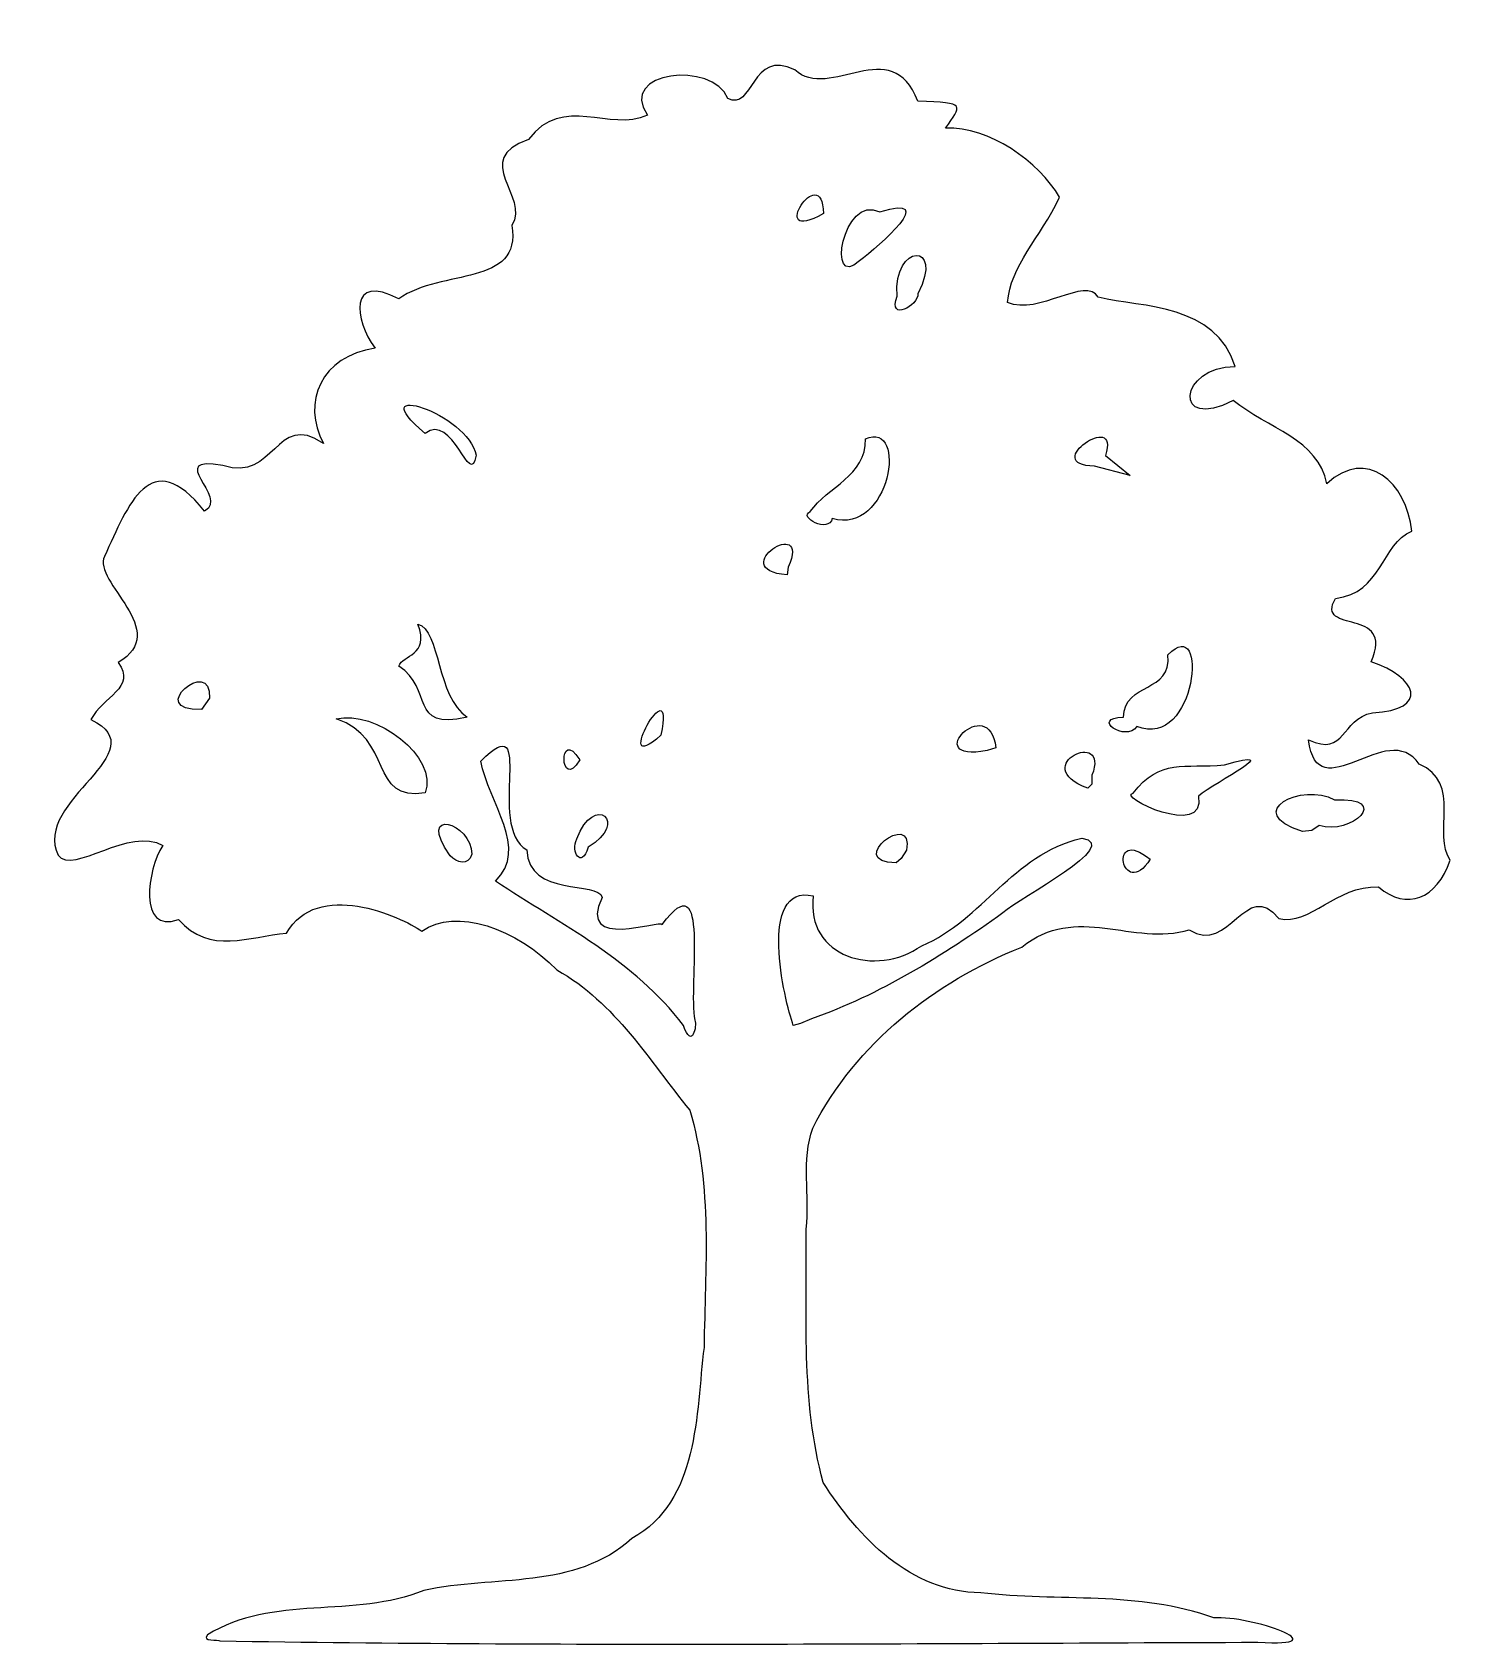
# Model space of a CAD drawing. Header units: centimetres. Extents: x -4.3 to 4.09, y -4.68 to 4.8.
import ezdxf

# ---------------------------------------------------------------- set-up
doc = ezdxf.new("R2010")
doc.units = ezdxf.units.CM
doc.header["$MEASUREMENT"] = 0
doc.layers.add('Layer 1', color=7, linetype='Continuous')

msp = doc.modelspace()

# ---------------------------------------------------------------- linework, layer by layer
at = {"layer": 'Layer 1'}
for points, knots in [([(-3.27544, -4.60119), (-2.89878, -4.3639), (-2.41164, -4.50672), (-2.00567, -4.34042), (-2.00567, -4.34042), (-1.5957, -4.25016), (-1.12105, -4.33977), (-0.78593, -4.03583), (-0.78593, -4.03583), (-0.38814, -3.81439), (-0.41206, -3.30606), (-0.36209, -2.91413), (-0.36209, -2.91413), (-0.35649, -2.45172), (-0.31115, -1.97078), (-0.44647, -1.52228), (-0.44647, -1.52228), (-0.68355, -1.23441), (-0.88153, -0.8917), (-1.22663, -0.69992), (-1.22663, -0.69992), (-1.45883, -0.45727), (-1.82021, -0.33162), (-2.01768, -0.4726), (-2.01768, -0.4726), (-2.14444, -0.38454), (-2.63309, -0.16824), (-2.81143, -0.48466), (-2.81143, -0.48466), (-3.03282, -0.50214), (-3.26094, -0.61423), (-3.44617, -0.4044), (-3.44617, -0.4044), (-3.68791, -0.49191), (-3.62727, -0.10697), (-3.53859, 0.02904), (-3.53859, 0.02904), (-3.72789, 0.14853), (-4.06672, -0.14677), (-4.15239, -0.0278), (-4.15239, -0.0278), (-4.30356, 0.295), (-3.5647, 0.57636), (-3.95957, 0.76864), (-3.95957, 0.76864), (-3.89079, 0.90287), (-3.68935, 0.95442), (-3.80029, 1.10367), (-3.80029, 1.10367), (-3.4813, 1.28477), (-3.95417, 1.58121), (-3.88002, 1.7259), (-3.88002, 1.7259), (-3.73905, 2.02938), (-3.61252, 2.38742), (-3.29227, 1.99103), (-3.29227, 1.99103), (-3.14514, 2.07158), (-3.53476, 2.3203), (-3.18508, 2.25872), (-3.18508, 2.25872), (-2.87871, 2.15656), (-2.8777, 2.58146), (-2.59597, 2.38837), (-2.59597, 2.38837), (-2.72462, 2.629), (-2.60881, 2.90078), (-2.29238, 2.94727), (-2.29238, 2.94727), (-2.41586, 3.11411), (-2.44837, 3.3899), (-2.15368, 3.23671), (-2.15368, 3.23671), (-1.89958, 3.41671), (-1.43346, 3.30328), (-1.48913, 3.66756), (-1.48913, 3.66756), (-1.38183, 3.83757), (-1.73292, 4.05219), (-1.39283, 4.17173), (-1.39283, 4.17173), (-1.19056, 4.44134), (-0.91334, 4.20924), (-0.69476, 4.3148), (-0.69476, 4.3148), (-0.87233, 4.57135), (-0.30951, 4.63459), (-0.22324, 4.41241), (-0.22324, 4.41241), (-0.07639, 4.33051), (-0.08493, 4.70781), (0.16981, 4.58021), (0.16981, 4.58021), (0.37506, 4.39018), (0.73791, 4.80021), (0.89135, 4.39594), (0.89135, 4.39594), (1.18625, 4.38754), (1.14624, 4.37473), (1.05511, 4.23708), (1.05511, 4.23708), (1.30764, 4.25009), (1.60347, 4.04071), (1.72356, 3.83236), (1.72356, 3.83236), (1.6089, 3.59066), (1.43382, 3.43153), (1.41852, 3.21468), (1.41852, 3.21468), (1.60018, 3.13659), (1.87701, 3.3723), (1.95075, 3.24565), (1.95075, 3.24565), (2.21487, 3.18537), (2.63926, 3.20619), (2.7543, 2.84028), (2.7543, 2.84028), (2.42301, 2.83985), (2.38349, 2.45434), (2.74303, 2.63935), (2.74303, 2.63935), (2.94275, 2.47799), (3.24534, 2.41108), (3.29128, 2.15188), (3.29128, 2.15188), (3.5261, 2.3696), (3.75902, 2.16154), (3.79055, 1.87402), (3.79055, 1.87402), (3.60934, 1.79989), (3.61642, 1.5076), (3.34164, 1.47943), (3.34164, 1.47943), (3.2197, 1.25993), (3.69632, 1.43785), (3.55116, 1.10694), (3.55116, 1.10694), (3.82284, 1.01762), (3.89638, 0.82596), (3.56008, 0.80853), (3.56008, 0.80853), (3.36928, 0.77134), (3.40683, 0.54715), (3.18479, 0.64924), (3.18479, 0.64924), (3.2376, 0.22567), (3.64876, 0.78358), (3.83294, 0.50636), (3.83294, 0.50636), (4.08885, 0.40243), (3.91007, 0.0903), (4.0162, -0.05657), (4.0162, -0.05657), (3.93526, -0.28578), (3.76167, -0.35404), (3.59432, -0.21322), (3.59432, -0.21322), (3.34113, -0.20426), (3.20077, -0.44096), (3.00941, -0.39889), (3.00941, -0.39889), (2.81663, -0.15477), (2.72378, -0.61665), (2.48476, -0.46457), (2.48476, -0.46457), (2.1559, -0.56392), (1.82061, -0.30673), (1.50198, -0.56617), (1.50198, -0.56617), (0.9876, -0.77221), (0.53039, -1.12866), (0.27565, -1.62847), (0.27565, -1.62847), (0.20878, -1.81074), (0.25854, -2.02606), (0.23703, -2.22119), (0.23703, -2.22119), (0.24256, -2.71568), (0.20467, -3.2257), (0.33719, -3.70661), (0.33719, -3.70661), (0.54017, -4.02802), (0.85423, -4.35288), (1.26077, -4.35328), (1.26077, -4.35328), (1.71735, -4.40911), (2.18867, -4.34025), (2.6289, -4.50158), (2.6289, -4.50158), (2.84232, -4.48582), (3.38928, -4.67606), (2.88667, -4.64413), (2.88667, -4.64413), (0.85676, -4.65028), (-1.17384, -4.66962), (-3.20339, -4.636), (-3.20339, -4.636), (-3.20838, -4.62762), (-3.3138, -4.64062), (-3.27544, -4.60119)], [0, 0, 0, 0, 0.0196078, 0.0196078, 0.0196078, 0.0196078, 0.0392157, 0.0392157, 0.0392157, 0.0392157, 0.0588235, 0.0588235, 0.0588235, 0.0588235, 0.0784314, 0.0784314, 0.0784314, 0.0784314, 0.0980392, 0.0980392, 0.0980392, 0.0980392, 0.1176471, 0.1176471, 0.1176471, 0.1176471, 0.1372549, 0.1372549, 0.1372549, 0.1372549, 0.1568627, 0.1568627, 0.1568627, 0.1568627, 0.1764706, 0.1764706, 0.1764706, 0.1764706, 0.1960784, 0.1960784, 0.1960784, 0.1960784, 0.2156863, 0.2156863, 0.2156863, 0.2156863, 0.2352941, 0.2352941, 0.2352941, 0.2352941, 0.254902, 0.254902, 0.254902, 0.254902, 0.2745098, 0.2745098, 0.2745098, 0.2745098, 0.2941176, 0.2941176, 0.2941176, 0.2941176, 0.3137255, 0.3137255, 0.3137255, 0.3137255, 0.3333333, 0.3333333, 0.3333333, 0.3333333, 0.3529412, 0.3529412, 0.3529412, 0.3529412, 0.372549, 0.372549, 0.372549, 0.372549, 0.3921569, 0.3921569, 0.3921569, 0.3921569, 0.4117647, 0.4117647, 0.4117647, 0.4117647, 0.4313725, 0.4313725, 0.4313725, 0.4313725, 0.4509804, 0.4509804, 0.4509804, 0.4509804, 0.4705882, 0.4705882, 0.4705882, 0.4705882, 0.4901961, 0.4901961, 0.4901961, 0.4901961, 0.5098039, 0.5098039, 0.5098039, 0.5098039, 0.5294118, 0.5294118, 0.5294118, 0.5294118, 0.5490196, 0.5490196, 0.5490196, 0.5490196, 0.5686275, 0.5686275, 0.5686275, 0.5686275, 0.5882353, 0.5882353, 0.5882353, 0.5882353, 0.6078431, 0.6078431, 0.6078431, 0.6078431, 0.627451, 0.627451, 0.627451, 0.627451, 0.6470588, 0.6470588, 0.6470588, 0.6470588, 0.6666667, 0.6666667, 0.6666667, 0.6666667, 0.6862745, 0.6862745, 0.6862745, 0.6862745, 0.7058824, 0.7058824, 0.7058824, 0.7058824, 0.7254902, 0.7254902, 0.7254902, 0.7254902, 0.745098, 0.745098, 0.745098, 0.745098, 0.7647059, 0.7647059, 0.7647059, 0.7647059, 0.7843137, 0.7843137, 0.7843137, 0.7843137, 0.8039216, 0.8039216, 0.8039216, 0.8039216, 0.8235294, 0.8235294, 0.8235294, 0.8235294, 0.8431373, 0.8431373, 0.8431373, 0.8431373, 0.8627451, 0.8627451, 0.8627451, 0.8627451, 0.8823529, 0.8823529, 0.8823529, 0.8823529, 0.9019608, 0.9019608, 0.9019608, 0.9019608, 0.9215686, 0.9215686, 0.9215686, 0.9215686, 0.9411765, 0.9411765, 0.9411765, 0.9411765, 0.9607843, 0.9607843, 0.9607843, 0.9607843, 1, 1, 1, 1]), ([(0.5498, 3.45915), (0.66565, 3.54711), (1.02445, 3.85723), (0.66994, 3.74754), (0.66994, 3.74754), (0.4495, 3.85244), (0.35553, 3.27987), (0.5498, 3.45915)], [0, 0, 0, 0, 0.3333333, 0.3333333, 0.3333333, 0.3333333, 1, 1, 1, 1]), ([(0.89274, 3.2668), (1.05083, 3.57342), (0.74683, 3.56386), (0.77019, 3.25307), (0.77019, 3.25307), (0.71349, 3.09637), (0.89833, 3.19858), (0.89274, 3.2668)], [0, 0, 0, 0, 0.3333333, 0.3333333, 0.3333333, 0.3333333, 1, 1, 1, 1]), ([(-1.70018, 2.31875), (-1.74173, 2.5644), (-2.38667, 2.77057), (-1.99835, 2.44658), (-1.99835, 2.44658), (-1.83881, 2.57525), (-1.73256, 2.11359), (-1.70018, 2.31875)], [0, 0, 0, 0, 0.3333333, 0.3333333, 0.3333333, 0.3333333, 1, 1, 1, 1]), ([(1.99243, 2.31759), (2.08669, 2.59284), (1.60213, 2.25839), (1.92884, 2.25542), (1.92884, 2.25542), (1.92884, 2.25542), (2.13802, 2.19996), (2.13802, 2.19996), (2.13802, 2.19996), (2.13802, 2.19996), (1.99243, 2.31759), (1.99243, 2.31759), (1.99243, 2.31759), (1.99243, 2.31759), (1.99243, 2.31759), (1.99243, 2.31759)], [0, 0, 0, 0, 0.2, 0.2, 0.2, 0.2, 0.4, 0.4, 0.4, 0.4, 0.6, 0.6, 0.6, 0.6, 1, 1, 1, 1]), ([(0.38982, 1.94808), (0.72951, 1.8462), (0.83764, 2.52588), (0.58474, 2.41461), (0.58474, 2.41461), (0.59071, 2.19717), (0.36059, 2.13471), (0.26112, 1.98843), (0.26112, 1.98843), (0.18504, 1.95772), (0.37158, 1.85898), (0.38982, 1.94808)], [0, 0, 0, 0, 0.25, 0.25, 0.25, 0.25, 0.5, 0.5, 0.5, 0.5, 1, 1, 1, 1]), ([(0.1308, 1.66222), (0.27307, 1.97776), (-0.24822, 1.64905), (0.12491, 1.61677), (0.12491, 1.61677), (0.12491, 1.61677), (0.1308, 1.66222), (0.1308, 1.66222), (0.1308, 1.66222), (0.1308, 1.66222), (0.1308, 1.66222), (0.1308, 1.66222)], [0, 0, 0, 0, 0.25, 0.25, 0.25, 0.25, 0.5, 0.5, 0.5, 0.5, 1, 1, 1, 1]), ([(-1.75309, 0.78293), (-1.9315, 0.90129), (-1.90968, 1.29262), (-2.0411, 1.329), (-2.0411, 1.329), (-1.97067, 1.13814), (-2.13273, 1.15), (-2.15214, 1.08219), (-2.15214, 1.08219), (-1.94819, 0.94892), (-2.09674, 0.70395), (-1.75309, 0.78293)], [0, 0, 0, 0, 0.25, 0.25, 0.25, 0.25, 0.5, 0.5, 0.5, 0.5, 1, 1, 1, 1]), ([(2.17642, 0.72831), (2.52875, 0.58553), (2.60308, 1.4034), (2.35961, 1.14807), (2.35961, 1.14807), (2.3848, 0.92075), (2.1042, 0.9943), (2.09869, 0.78227), (2.09869, 0.78227), (1.89901, 0.7807), (2.11322, 0.63139), (2.17642, 0.72831)], [0, 0, 0, 0, 0.25, 0.25, 0.25, 0.25, 0.5, 0.5, 0.5, 0.5, 1, 1, 1, 1]), ([(-3.26411, 0.89422), (-3.24883, 1.15119), (-3.64849, 0.81246), (-3.31156, 0.82791), (-3.31156, 0.82791), (-3.31156, 0.82791), (-3.26411, 0.89422), (-3.26411, 0.89422), (-3.26411, 0.89422), (-3.26411, 0.89422), (-3.26411, 0.89422), (-3.26411, 0.89422)], [0, 0, 0, 0, 0.25, 0.25, 0.25, 0.25, 0.5, 0.5, 0.5, 0.5, 1, 1, 1, 1]), ([(-0.4159, -0.99515), (-0.45878, -0.78267), (-0.32241, -0.04906), (-0.60832, -0.4337), (-0.60832, -0.4337), (-0.61357, -0.40055), (-1.11143, -0.59042), (-0.95995, -0.27461), (-0.95995, -0.27461), (-0.98241, -0.17428), (-1.38966, -0.27722), (-1.40252, 0.00386), (-1.40252, 0.00386), (-1.64374, 0.14393), (-1.34058, 0.86033), (-1.67114, 0.52492), (-1.67114, 0.52492), (-1.62998, 0.2804), (-1.38472, 0.00999), (-1.58649, -0.1789), (-1.58649, -0.1789), (-1.20274, -0.43446), (-0.76813, -0.64594), (-0.48369, -1.02584), (-0.48369, -1.02584), (-0.43183, -1.1715), (-0.40279, -1.02736), (-0.4159, -0.99515)], [0, 0, 0, 0, 0.125, 0.125, 0.125, 0.125, 0.25, 0.25, 0.25, 0.25, 0.375, 0.375, 0.375, 0.375, 0.5, 0.5, 0.5, 0.5, 0.625, 0.625, 0.625, 0.625, 0.75, 0.75, 0.75, 0.75, 1, 1, 1, 1]), ([(1.34997, 0.60199), (1.31276, 0.93926), (0.89428, 0.51042), (1.29812, 0.58633), (1.29812, 0.58633), (1.29812, 0.58633), (1.34997, 0.60199), (1.34997, 0.60199), (1.34997, 0.60199), (1.34997, 0.60199), (1.34997, 0.60199), (1.34997, 0.60199)], [0, 0, 0, 0, 0.25, 0.25, 0.25, 0.25, 0.5, 0.5, 0.5, 0.5, 1, 1, 1, 1]), ([(-1.99783, 0.33783), (-1.91799, 0.54786), (-2.29066, 0.83043), (-2.52038, 0.77193), (-2.52038, 0.77193), (-2.18354, 0.66479), (-2.32772, 0.28202), (-1.99783, 0.33783)], [0, 0, 0, 0, 0.3333333, 0.3333333, 0.3333333, 0.3333333, 1, 1, 1, 1]), ([(1.9134, 0.44161), (2.02406, 0.72395), (1.5308, 0.50053), (1.8888, 0.3653), (1.8888, 0.3653), (1.8888, 0.3653), (1.9133, 0.39032), (1.9133, 0.39032), (1.9133, 0.39032), (1.9133, 0.39032), (1.9134, 0.44161), (1.9134, 0.44161), (1.9134, 0.44161), (1.9134, 0.44161), (1.9134, 0.44161), (1.9134, 0.44161)], [0, 0, 0, 0, 0.2, 0.2, 0.2, 0.2, 0.4, 0.4, 0.4, 0.4, 0.6, 0.6, 0.6, 0.6, 1, 1, 1, 1]), ([(2.53822, 0.31861), (2.64202, 0.40651), (3.07083, 0.61283), (2.69088, 0.50347), (2.69088, 0.50347), (2.45551, 0.47928), (2.31124, 0.54297), (2.15613, 0.33747), (2.15613, 0.33747), (2.04927, 0.31923), (2.58614, 0.06387), (2.53822, 0.31861)], [0, 0, 0, 0, 0.25, 0.25, 0.25, 0.25, 0.5, 0.5, 0.5, 0.5, 1, 1, 1, 1]), ([(3.24655, 0.14799), (3.43444, 0.08322), (3.6794, 0.31715), (3.33609, 0.29766), (3.33609, 0.29766), (3.15023, 0.40471), (2.78876, 0.22444), (3.14866, 0.11208), (3.14866, 0.11208), (3.14866, 0.11208), (3.20351, 0.11779), (3.20351, 0.11779), (3.20351, 0.11779), (3.20351, 0.11779), (3.24655, 0.14799), (3.24655, 0.14799), (3.24655, 0.14799), (3.24655, 0.14799), (3.24655, 0.14799), (3.24655, 0.14799)], [0, 0, 0, 0, 0.1666667, 0.1666667, 0.1666667, 0.1666667, 0.3333333, 0.3333333, 0.3333333, 0.3333333, 0.5, 0.5, 0.5, 0.5, 0.6666667, 0.6666667, 0.6666667, 0.6666667, 1, 1, 1, 1]), ([(-1.04268, 0.01907), (-0.79804, 0.16687), (-1.00758, 0.3407), (-1.10899, 0.06844), (-1.10899, 0.06844), (-1.14575, -0.00687), (-1.08145, -0.111), (-1.04268, 0.01907)], [0, 0, 0, 0, 0.3333333, 0.3333333, 0.3333333, 0.3333333, 1, 1, 1, 1]), ([(-1.72559, -0.02085), (-1.7215, 0.16321), (-2.05616, 0.26274), (-1.85231, -0.03142), (-1.85231, -0.03142), (-1.81562, -0.07144), (-1.74223, -0.09297), (-1.72559, -0.02085)], [0, 0, 0, 0, 0.3333333, 0.3333333, 0.3333333, 0.3333333, 1, 1, 1, 1]), ([(0.82571, 0.00193), (0.87419, 0.25019), (0.4543, -0.06976), (0.76502, -0.07215), (0.76502, -0.07215), (0.76502, -0.07215), (0.79469, -0.04582), (0.79469, -0.04582), (0.79469, -0.04582), (0.79469, -0.04582), (0.82571, 0.00193), (0.82571, 0.00193), (0.82571, 0.00193), (0.82571, 0.00193), (0.82571, 0.00193), (0.82571, 0.00193)], [0, 0, 0, 0, 0.2, 0.2, 0.2, 0.2, 0.4, 0.4, 0.4, 0.4, 0.6, 0.6, 0.6, 0.6, 1, 1, 1, 1]), ([(0.2689, -0.9877), (0.66402, -0.84759), (1.04272, -0.61545), (1.39147, -0.36542), (1.39147, -0.36542), (1.49175, -0.27304), (2.09795, 0.03029), (1.85447, 0.07364), (1.85447, 0.07364), (1.43703, -0.02719), (1.28106, -0.40432), (0.91475, -0.55818), (0.91475, -0.55818), (0.64419, -0.74792), (0.23303, -0.62447), (0.27852, -0.26516), (0.27852, -0.26516), (-0.05075, -0.19466), (0.10764, -0.87739), (0.16149, -1.02564), (0.16149, -1.02564), (0.16149, -1.02564), (0.20282, -1.01398), (0.20282, -1.01398), (0.20282, -1.01398), (0.20282, -1.01398), (0.2689, -0.9877), (0.2689, -0.9877), (0.2689, -0.9877), (0.2689, -0.9877), (0.2689, -0.9877), (0.2689, -0.9877)], [0, 0, 0, 0, 0.1111111, 0.1111111, 0.1111111, 0.1111111, 0.2222222, 0.2222222, 0.2222222, 0.2222222, 0.3333333, 0.3333333, 0.3333333, 0.3333333, 0.4444444, 0.4444444, 0.4444444, 0.4444444, 0.5555556, 0.5555556, 0.5555556, 0.5555556, 0.6666667, 0.6666667, 0.6666667, 0.6666667, 0.7777778, 0.7777778, 0.7777778, 0.7777778, 1, 1, 1, 1])]:
    msp.add_open_spline(points, degree=3, knots=knots, dxfattribs=at)
for points in [[(0.33833, 3.73654), (0.33203, 4.0629), (-0.0059, 3.54159), (0.33833, 3.73654)], [(-0.61564, 0.67641), (-0.52434, 1.11001), (-0.9192, 0.40247), (-0.61564, 0.67641)], [(-1.09163, 0.53282), (-1.21838, 0.73839), (-1.21087, 0.332), (-1.09163, 0.53282)], [(2.25598, -0.05126), (2.00112, 0.15429), (2.09064, -0.30273), (2.25598, -0.05126)]]:
    msp.add_open_spline(points, degree=3, dxfattribs=at)

doc.saveas('drawing.dxf')
